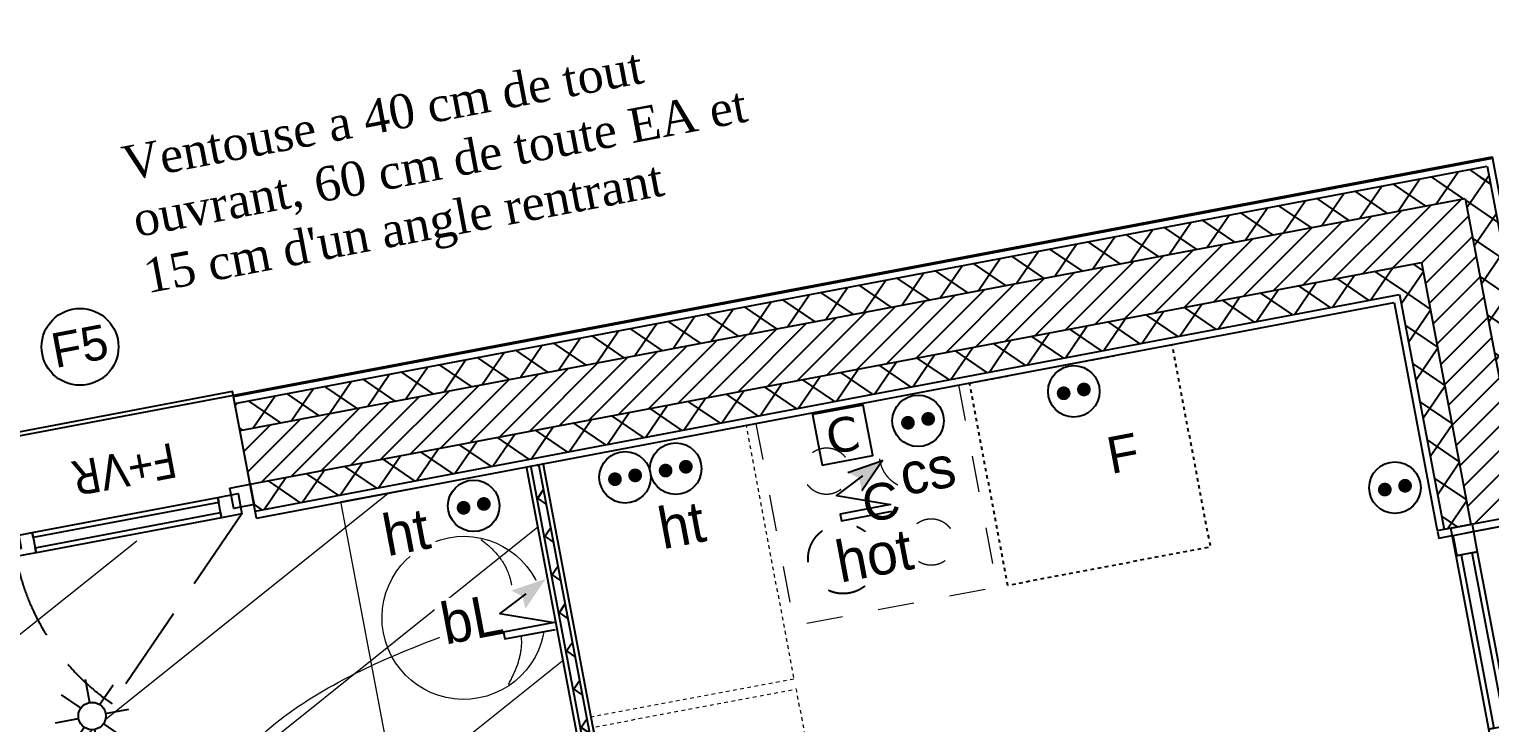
# Model space of a CAD drawing. Header units: centimetres. Extents: x 209280 to 319866, y -365283 to -277503.
# Drawn here: x 224566 to 228820, y -314690 to -312669 of the extents above; entities that cross this region are included whole.
import ezdxf

# ---------------------------------------------------------------- set-up
doc = ezdxf.new("R2010")
doc.units = ezdxf.units.CM
doc.linetypes.add('Style de ligne -1', pattern=[0.41664, 0.20828, -0.20836])
doc.linetypes.add('Style de ligne -2', pattern=[0.694425, 0.48607, -0.208355])
doc.layers.get('0').update_dxf_attribs({"color": 252})
doc.layers.add('3-BAT C-Niveau 1', color=252, linetype='Continuous')
doc.layers.add('prlm-MOD-PB', color=123, linetype='Continuous')
doc.layers.add('prlm-ELEC-CFO', color=1, linetype='Continuous', lineweight=25)
doc.layers.add('prlm-ZEROPLOT', color=254, linetype='Continuous', plot=False)
doc.styles.add('Geneva', font='arial.ttf')
doc.styles.add('Helvetica', font='arial.ttf')
doc.styles.add('Lucida Grande', font='')
doc.styles.add('prlm-elec-cfo', font='comic.ttf', dxfattribs={"height": 12})
doc.styles.get("Standard").update_dxf_attribs({"font": 'isocp.shx', "height": 100})
doc.styles.get('Lucida Grande').set_extended_font_data('Lucida Grande')
pattern_1 = [(45, (89146.82, 134700.79), (-31.2347524, 39.0434405), [])]

# ---------------------------------------------------------------- blocks, each defined once
blk = doc.blocks.new('FENETRE PLAN TYPE 2')
at = {"linetype": 'Style de ligne -2', "ltscale": 50.8}
blk.add_line((4, 16), (51.38, 63.38), dxfattribs=at)
at = {"linetype": 'Continuous', "flags": 128}
for points in [[(0, 14), (6, 14), (6, 8), (0, 8)], [(4, 16), (10, 16), (10, 10), (4, 10)], [(10, 16), (65, 16), (65, 14.5), (10, 14.5)], [(65, 16), (71, 16), (71, 10), (65, 10)], [(69, 14), (75, 14), (75, 8), (69, 8)], [(10, 11.5), (65, 11.5), (65, 10), (10, 10)]]:
    blk.add_lwpolyline(points, close=True, dxfattribs=at)
blk.add_lwpolyline([(0, 9.5), (0, -19.5), (75, -19.5), (75, 9.5)], dxfattribs=at)
at = {"linetype": 'Style de ligne -2', "ltscale": 50.8}
blk.add_arc((4, 16), 67, 360, 45, dxfattribs=at)
at = {"insert": (19.77, 1.99), "char_height": 10.161, "attachment_point": 1, "line_spacing_factor": 0.978845, "style": 'Lucida Grande'}
blk.add_mtext('F+VR ', dxfattribs=at)
blk = doc.blocks.new('Groupe-200-1')
at = {"linetype": 'Continuous'}
blk.add_circle((13575.27, -44829.52), 11.2, dxfattribs=at)
at = {"insert": (13566.16, -44825.83), "char_height": 10.087, "attachment_point": 1, "rotation": 10.7236, "line_spacing_factor": 0.834288, "style": 'Helvetica'}
blk.add_mtext('F5', dxfattribs=at)
blk = doc.blocks.new('FENETRE TYPE 1')
at = {"linetype": 'Style de ligne -1', "ltscale": 50.8}
for p, q in [((48.17, 60.17), (4, 16)), ((84.68, 59.99), (128.67, 16))]:
    blk.add_line(p, q, dxfattribs=at)
at = {"linetype": 'Continuous'}
blk.add_line((0, 16), (0, 14), dxfattribs=at)
at = {"linetype": 'Continuous', "lineweight": 25, "flags": 128}
for points in [[(-2, 18), (0, 18), (0, 14)], [(192, 18), (190, 18), (190, 14)], [(0, 8), (0, -18), (-2, -18)], [(190, 7.7), (190, -18), (192, -18)]]:
    blk.add_lwpolyline(points, dxfattribs=at)
at = {"linetype": 'Continuous', "flags": 128}
for points in [[(-2, 14), (6, 14), (6, 8), (-2, 8)], [(4, 16), (10, 16), (10, 10), (4, 10)], [(10, 16), (60.46, 16), (60.46, 14.5), (10, 14.5)], [(60.46, 16), (66.46, 16), (66.46, 10), (60.46, 10)], [(66.46, 16), (72.46, 16), (72.46, 10), (66.46, 10)], [(72.46, 16), (123.05, 16), (123.05, 14.5), (72.46, 14.5)], [(122.67, 16), (128.67, 16), (128.67, 10), (122.67, 10)], [(126.67, 14), (132.67, 14), (132.67, 7.7), (126.67, 7.7)], [(132.67, 14), (184, 14), (184, 12.5), (132.67, 12.5)], [(184, 14), (192.25, 14), (192.25, 7.7), (184, 7.7)], [(184, 13.7), (190, 13.7), (190, 7.7), (184, 7.7)], [(10, 11.5), (60.46, 11.5), (60.46, 10), (10, 10)], [(72.46, 11.5), (123.05, 11.5), (123.05, 10), (72.46, 10)], [(132.67, 9.2), (184, 9.2), (184, 7.7), (132.67, 7.7)]]:
    blk.add_lwpolyline(points, close=True, dxfattribs=at)
blk.add_lwpolyline([(0, 10), (0, -19), (190, -19), (190, 10)], dxfattribs=at)
at = {"linetype": 'Style de ligne -1', "ltscale": 50.8}
for centre, radius, start, end in [((4, 16), 62.46, 360, 45), ((128.67, 16), 62.21, 136.6392, 180)]:
    blk.add_arc(centre, radius, start, end, dxfattribs=at)
at = {"insert": (50.38, 2.81), "char_height": 10.161, "attachment_point": 1, "line_spacing_factor": 0.978845, "style": 'Lucida Grande'}
blk.add_mtext('F+VR ', dxfattribs=at)
blk = doc.blocks.new('xi.txt-venthor')
at = {"layer": 'prlm-MOD-PB', "color": 30, "insert": (0, 0), "char_height": 10, "width": 189.924, "attachment_point": 1}
blk.add_mtext("\\pxql;{\\fTimes New Roman|b0|i0|c0|p18;Ventouse a 40 cm de tout ouvrant, 60 cm de toute EA et 15 cm d'un angle rentrant}", dxfattribs=at)
blk = doc.blocks.new('xi.HOT')
at = {"layer": 'prlm-ELEC-CFO', "lineweight": 5}
blk.add_hatch(color=0, dxfattribs=at).paths.add_polyline_path([(-3, 6), (-0.1, 3.7), (0, 0), (7.5, 7.5)])
at = {"layer": 'prlm-ELEC-CFO', "color": 0}
for points in [[(-3, 6), (7.5, 7.5), (0, 0)], [(0.95, 4.23), (-7.5, 0), (7.5, -5.5), (-7.5, -5.5), (-7.5, -7.5), (7.5, -7.5)]]:
    blk.add_lwpolyline(points, dxfattribs=at)
blk = doc.blocks.new('xi.PCS')
at = {"color": 0, "lineweight": 5}
blk.add_wipeout([(-7.5, -7.5), (7.5, -7.5), (7.5, 7.5), (-7.5, 7.5)], dxfattribs=at).dxf.layer = 'prlm-ELEC-CFO'
at = {"layer": 'prlm-ELEC-CFO', "color": 0, "linetype": 'ByBlock', "lineweight": 5, "const_width": 2}
for points in [[(-4, 0, 1), (-2, 0, 1)], [(2, 0, 1), (4, 0, 1)]]:
    blk.add_lwpolyline(points, format="xyb", close=True, dxfattribs=at)
at = {"layer": 'prlm-ELEC-CFO', "color": 0, "linetype": 'ByBlock', "lineweight": -2}
blk.add_circle((0, 0), 7.5, dxfattribs=at)
blk = doc.blocks.new('xi.SF32')
at = {"layer": 'prlm-ELEC-CFO', "color": 0, "flags": 128}
blk.add_lwpolyline([(-7.5, -7.5), (7.5, -7.5), (7.5, 7.5), (-7.5, 7.5)], close=True, dxfattribs=at)
at = {"layer": 'prlm-ELEC-CFO', "color": 0, "linetype": 'ByBlock', "insert": (0, 0), "char_height": 10, "width": 11.36, "attachment_point": 5}
blk.add_mtext('{\\fVerdana|b0|i0|c0|p34;C}', dxfattribs=at)
blk = doc.blocks.new('xi.PC')
at = {"color": 0, "lineweight": 5}
blk.add_wipeout([(-7.5, -7.5), (7.5, -7.5), (7.5, 7.5), (-7.5, 7.5)], dxfattribs=at).dxf.layer = 'prlm-ELEC-CFO'
at = {"layer": 'prlm-ELEC-CFO', "color": 0, "linetype": 'ByBlock', "lineweight": 5, "const_width": 2}
for points in [[(-4, 0, 1), (-2, 0, 1)], [(2, 0, 1), (4, 0, 1)]]:
    blk.add_lwpolyline(points, format="xyb", close=True, dxfattribs=at)
at = {"layer": 'prlm-ELEC-CFO', "color": 0, "linetype": 'ByBlock', "lineweight": -2}
blk.add_circle((0, 0), 7.5, dxfattribs=at)
blk = doc.blocks.new('xi.PCHT')
at = {"color": 0, "lineweight": 5}
blk.add_wipeout([(-7.5, -7.5), (7.5, -7.5), (7.5, 7.5), (-7.5, 7.5)], dxfattribs=at).dxf.layer = 'prlm-ELEC-CFO'
at = {"layer": 'prlm-ELEC-CFO', "color": 0, "linetype": 'ByBlock', "lineweight": 5, "const_width": 2}
for points in [[(-4, 0, 1), (-2, 0, 1)], [(2, 0, 1), (4, 0, 1)]]:
    blk.add_lwpolyline(points, format="xyb", close=True, dxfattribs=at)
at = {"layer": 'prlm-ELEC-CFO', "color": 0, "linetype": 'ByBlock', "lineweight": -2}
blk.add_circle((0, 0), 7.5, dxfattribs=at)
blk = doc.blocks.new('xi.SPOT')
at = {"color": 0, "lineweight": 5}
blk.add_wipeout([(-4, 0), (-2.83, -2.83), (0, -4), (2.83, -2.83), (4, 0), (2.83, 2.83), (0, 4), (-2.83, 2.83)], dxfattribs=at).dxf.layer = 'prlm-ELEC-CFO'
at = {"layer": 'prlm-ELEC-CFO', "color": 0, "linetype": 'ByBlock', "lineweight": -2, "flags": 128}
for points in [[(0, 10.88), (0, 4)], [(-7.69, 7.69), (-2.83, 2.83)], [(7.69, 7.69), (2.83, 2.83)], [(-10.88, 0), (-4, 0)], [(4, 0), (10.88, 0)], [(-2.83, -2.83), (-7.69, -7.69)], [(0, -4), (0, -10.88)], [(2.83, -2.83), (7.69, -7.69)]]:
    blk.add_lwpolyline(points, dxfattribs=at)
at = {"layer": 'prlm-ELEC-CFO', "color": 0, "linetype": 'ByBlock', "lineweight": -2}
blk.add_circle((0, 0), 4, dxfattribs=at)
blk = doc.blocks.new('xi.BL')
at = {"color": 0, "lineweight": 5}
blk.add_wipeout([(-7.5, -7.5), (7.5, -7.5), (7.5, 7.5), (-7.5, 7.5)], dxfattribs=at).dxf.layer = 'prlm-ELEC-CFO'
at = {"layer": 'prlm-ELEC-CFO', "lineweight": 5}
blk.add_hatch(color=0, dxfattribs=at).paths.add_polyline_path([(-3, 6), (-0.1, 3.7), (0, 0), (7.5, 7.5)])
at = {"layer": 'prlm-ELEC-CFO', "color": 0}
blk.add_lwpolyline([(0.95, 4.23), (-7.5, 0), (7.5, -5.5), (-7.5, -5.5), (-7.5, -7.5), (7.5, -7.5)], dxfattribs=at)
blk = doc.blocks.new('Groupe-182-1')
at = {"linetype": 'Continuous', "lineweight": 18, "flags": 128}
blk.add_lwpolyline([(13666.08, -44953.23), (13651.25, -44874.62), (13705.3, -44864.43), (13720.13, -44943.04)], close=True, dxfattribs=at)
at = {"linetype": 'Continuous', "lineweight": 18}
for centre, major_axis in [((13687, -44908.47), (23.34, 4.4)), ((13706.49, -44904.7), (-0.28, 1.47)), ((13696.52, -44906.79), (-0.46, 2.46))]:
    blk.add_ellipse(centre, major_axis=major_axis, ratio=1, dxfattribs=at)
blk.add_open_spline([(13692.01, -44885.68), (13699.4, -44890.87), (13702.39, -44906.18), (13704.79, -44919.47), (13699.97, -44927.87)], degree=2, dxfattribs=at)
blk = doc.blocks.new('Groupe-175-1')
at = {"linetype": 'Style de ligne -1', "lineweight": 18, "ltscale": 50.8, "flags": 128}
blk.add_lwpolyline([(13831.17, -44840.62), (13842.4, -44899.56), (13783.46, -44910.8), (13772.23, -44851.86)], close=True, dxfattribs=at)
at = {"linetype": 'Style de ligne -1', "lineweight": 18, "ltscale": 50.8}
for points in [[(13812.56, -44852.5), (13810.31, -44854.05), (13807.97, -44858.98), (13808.41, -44864.41), (13811.53, -44868.89), (13816.48, -44871.21), (13821.93, -44870.75), (13826.43, -44867.65), (13828.77, -44862.72), (13828.33, -44857.29), (13825.21, -44852.81), (13820.27, -44850.49), (13814.81, -44850.94), (13812.56, -44852.5)], [(13796.6, -44871.29), (13798.1, -44870.26), (13799.66, -44866.97), (13799.36, -44863.35), (13797.28, -44860.37), (13793.98, -44858.82), (13790.35, -44859.12), (13787.35, -44861.19), (13785.79, -44864.48), (13786.08, -44868.1), (13788.16, -44871.08), (13791.46, -44872.63), (13795.1, -44872.33), (13796.6, -44871.29)], [(13819.35, -44880.8), (13817.85, -44881.84), (13816.29, -44885.13), (13816.59, -44888.75), (13818.66, -44891.73), (13821.96, -44893.28), (13825.6, -44892.98), (13828.6, -44890.9), (13830.16, -44887.62), (13829.86, -44884), (13827.79, -44881.01), (13824.49, -44879.47), (13820.85, -44879.77), (13819.35, -44880.8)]]:
    blk.add_open_spline(points, degree=2, dxfattribs=at)
at = {"linetype": 'Style de ligne -1', "ltscale": 50.8}
blk.add_open_spline([(13803.39, -44899.6), (13805.64, -44898.05), (13807.98, -44893.12), (13807.53, -44887.69), (13804.42, -44883.21), (13799.47, -44880.89), (13794.01, -44881.34), (13789.51, -44884.45), (13787.17, -44889.38), (13787.62, -44894.81), (13790.73, -44899.29), (13795.68, -44901.61), (13801.14, -44901.15), (13803.39, -44899.6)], degree=2, dxfattribs=at)
blk = doc.blocks.new('Groupe-176-1')
blk.add_blockref('Groupe-175-1', (0, 0))
at = {"insert": (13807.54, -44869.34), "char_height": 10.66, "attachment_point": 2, "rotation": 10.7663, "line_spacing_factor": 1.060906, "style": 'Geneva'}
blk.add_mtext('C', dxfattribs=at)

msp = doc.modelspace()

# ---------------------------------------------------------------- hatches: boundary and pattern name
at = {"linetype": 'Continuous'}
h = msp.add_hatch(dxfattribs=at)
h.set_pattern_fill('02_ISOLANT', color=256, scale=10, angle=100.723595, style=0, pattern_type=2)
h.set_pattern_definition([(145.723595, (88960.93, 134700.79), (-45.054865, -66.106423), []), (235.723595, (88960.93, 134700.79), (-66.106423, 45.054865), [])])
h.paths.add_polyline_path([(226359.874, -315700.601), (226383.455, -315696.135), (226050.07, -313935.716), (226026.489, -313940.182)])
at = {"layer": '3-BAT C-Niveau 1', "linetype": 'Continuous'}
h = msp.add_hatch(dxfattribs=at)
h.set_pattern_fill('02_ISOLANT', color=256, scale=10, angle=10.723595, style=0, pattern_type=2)
h.set_pattern_definition([(55.723595, (88960.93, 134700.79), (-66.106423, 45.054865), []), (145.723595, (88960.93, 134700.79), (45.054865, 66.106423), [])])
h.paths.add_polyline_path([(225164.741, -313759.075), (225179.626, -313837.677), (228748.538, -313161.802), (228812.255, -313068.314)])
h = msp.add_hatch(dxfattribs=at)
h.set_pattern_fill('02_ISOLANT', color=256, scale=10, angle=-79.276405, style=0, pattern_type=2)
h.set_pattern_definition([(325.723595, (88960.93, 134700.79), (45.054865, 66.106423), []), (55.723595, (88960.93, 134700.79), (66.106423, -45.054865), [])])
h.paths.add_polyline_path([(228812.255, -313068.314), (228748.538, -313161.802), (228922.693, -314081.413), (229001.296, -314066.528)])
h = msp.add_hatch(dxfattribs=at)
h.set_pattern_fill('MURS MACONNERIE-2', color=256, scale=10, style=0, pattern_type=2)
h.set_pattern_definition(pattern_1)
h.paths.add_polyline_path([(225179.626, -313837.677), (225209.398, -313994.883), (228621.104, -313348.779), (228748.538, -313161.802)])
h = msp.add_hatch(dxfattribs=at)
h.set_pattern_fill('MURS MACONNERIE-2', color=256, scale=10, style=0, pattern_type=2)
h.set_pattern_definition(pattern_1)
h.paths.add_polyline_path([(228748.538, -313161.802), (228621.104, -313348.779), (228765.487, -314111.185), (228922.693, -314081.413)])
h = msp.add_hatch(dxfattribs=at)
h.set_pattern_fill('02_ISOLANT', color=256, scale=10, angle=10.723595, style=0, pattern_type=2)
h.set_pattern_definition([(55.723595, (88960.93, 134700.79), (-66.106423, 45.054865), []), (145.723595, (88960.93, 134700.79), (45.054865, 66.106423), [])])
h.paths.add_polyline_path([(225209.398, -313994.883), (225224.283, -314073.486), (228557.387, -313442.268), (228621.104, -313348.779)])
h = msp.add_hatch(dxfattribs=at)
h.set_pattern_fill('02_ISOLANT', color=256, scale=10, angle=-79.276405, style=0, pattern_type=2)
h.set_pattern_definition([(325.723595, (88960.93, 134700.79), (45.054865, 66.106423), []), (55.723595, (88960.93, 134700.79), (66.106423, -45.054865), [])])
h.paths.add_polyline_path([(228621.104, -313348.779), (228557.387, -313442.268), (228686.884, -314126.07), (228765.487, -314111.185)])
at = {"layer": '3-BAT C-Niveau 1', "linetype": 'Continuous', "lineweight": 18}
h = msp.add_hatch(dxfattribs=at)
h.set_pattern_fill('BA 13', color=256, scale=10, style=0, pattern_type=2)
h.set_pattern_definition([(218.65981, (88960.93, 134700.8), (-199.24783, 287.75041), [])])
h.paths.add_polyline_path([(223758.248, -314370.055), (224265.116, -316983.96), (225636.671, -316724.252), (225441.04, -315753.737), (226324.994, -315586.284), (226014.034, -313944.28), (223758.507, -314371.423)])

# ---------------------------------------------------------------- linework, layer by layer
at = {"linetype": 'Continuous'}
for p, q in [((226347.101, -315703.02), (226013.716, -313942.6)), ((226359.874, -315700.601), (226026.489, -313940.182)), ((226359.874, -315700.601), (226026.489, -313940.182)), ((226383.455, -315696.135), (226050.07, -313935.716)), ((226383.455, -315696.135), (226050.07, -313935.716))]:
    msp.add_line(p, q, dxfattribs=at)
at = {"linetype": 'Continuous', "lineweight": 25}
for p, q in [((226347.101, -315703.02), (226013.716, -313942.6)), ((226396.228, -315693.716), (226062.843, -313933.297))]:
    msp.add_line(p, q, dxfattribs=at)
at = {"linetype": 'Style de ligne -1', "ltscale": 50.8, "flags": 128}
msp.add_lwpolyline([(227304.622, -313700.075), (227894.076, -313588.073), (228006.078, -314177.527), (227416.624, -314289.529)], close=True, dxfattribs=at)
at = {"linetype": 'Style de ligne -1', "lineweight": 18, "ltscale": 50.8, "flags": 128}
for points in [[(226792.72, -314562.081), (226203.066, -314673.022), (226064.076, -313934.293), (226653.731, -313823.352)], [(226910.496, -315180.721), (226320.888, -315291.907), (226209.702, -314702.299), (226799.31, -314591.113)]]:
    msp.add_lwpolyline(points, close=True, dxfattribs=at)
at = {"layer": '3-BAT C-Niveau 1', "linetype": 'Continuous'}
for p, q in [((225161.019, -313739.424), (228828.185, -313044.942)), ((225164.741, -313759.075), (228812.255, -313068.314)), ((228812.255, -313068.314), (229001.296, -314066.528)), ((225179.626, -313837.677), (228748.538, -313161.802)), ((228748.538, -313161.802), (228922.693, -314081.413)), ((225224.283, -314073.486), (228557.387, -313442.268)), ((225228.005, -314093.137), (228541.457, -313465.64)), ((228541.457, -313465.64), (228667.233, -314129.792)), ((228557.387, -313442.268), (228686.884, -314126.07))]:
    msp.add_line(p, q, dxfattribs=at)
at = {"layer": '3-BAT C-Niveau 1', "linetype": 'Continuous', "lineweight": 25}
for p, q in [((225161.019, -313739.424), (228828.185, -313044.942)), ((225179.626, -313837.677), (228748.538, -313161.802)), ((228748.538, -313161.802), (228922.693, -314081.413)), ((225209.398, -313994.883), (228621.104, -313348.779)), ((228621.104, -313348.779), (228765.487, -314111.185)), ((225228.005, -314093.137), (228541.457, -313465.64)), ((228541.457, -313465.64), (228667.233, -314129.792)), ((225228.005, -314093.137), (225161.019, -313739.424)), ((228667.233, -314129.792), (229020.946, -314062.806))]:
    msp.add_line(p, q, dxfattribs=at)
at = {"layer": 'prlm-ELEC-CFO', "lineweight": 13}
msp.add_spline([(224156.549, -315952.338), (224503.091, -316308.299), (225252.718, -316218.219), (225127.88, -314884.283), (225511.473, -314548.232), (225987.389, -314362.319)], degree=3, dxfattribs=at)
at = {"layer": 'prlm-ZEROPLOT'}
msp.add_lwpolyline([(221857.928, -314360.778), (228827.572, -313040.877), (229422.236, -316180.958), (222452.592, -317500.86)], close=True, dxfattribs=at)

# ---------------------------------------------------------------- block references
at = {"xscale": 10, "yscale": 10, "zscale": 10}
for name in ['Groupe-176-1', 'Groupe-182-1']:
    msp.add_blockref(name, (88960.928, 134700.79), dxfattribs=at)
at = {"layer": '3-BAT C-Niveau 1', "xscale": 10, "yscale": 10, "zscale": 10}
msp.add_blockref('Groupe-200-1', (88960.928, 134700.79), dxfattribs=at)
for name, p, rotation in [('FENETRE PLAN TYPE 2', (225194.512, -313916.28), 190.7235947438872), ('FENETRE TYPE 1', (229201.812, -315985.225), 100.7235947438874)]:
    msp.add_blockref(name, p, dxfattribs=dict(at, rotation=rotation))
at = {"layer": 'prlm-ELEC-CFO', "xscale": 10, "yscale": 10, "zscale": 10, "rotation": 10.72360141139323}
msp.add_blockref('xi.SF32', (226935.097, -313851.608), dxfattribs=at)
at = {"layer": 'prlm-MOD-PB', "ltscale": 50, "xscale": 10, "yscale": 10, "zscale": 10, "rotation": 10.72360141139323}
msp.add_blockref('xi.txt-venthor', (224829.28, -313012.647), dxfattribs=at)

# ---------------------------------------------------------------- texts
at = {"insert": (227741.554, -313851.861), "char_height": 106.57, "attachment_point": 2, "rotation": 10.733045, "line_spacing_factor": 1.060906, "style": 'Geneva'}
msp.add_mtext('F', dxfattribs=at)

# ---------------------------------------------------------------- next in the draw order: block references
at = {"layer": 'prlm-ELEC-CFO', "xscale": 10, "yscale": 10, "zscale": 10, "rotation": 10.72360141139323}
for name, p in [('xi.PC', (227608.425, -313724.094)), ('xi.PC', (228543.895, -314004.658)), ('xi.SPOT', (224748.701, -314669.819))]:
    msp.add_blockref(name, p, dxfattribs=at)

# ---------------------------------------------------------------- next in the draw order: texts
at = {"layer": 'prlm-ELEC-CFO', "lineweight": 20, "char_height": 120, "attachment_point": 5, "rotation": 10.723601, "line_spacing_factor": 0.8, "style": 'prlm-elec-cfo', "bg_fill": 3, "box_fill_scale": 1.1, "bg_fill_color": 256, "bg_fill_transparency": 0}
for s, insert in [('ht', (226465.97, -314113.559)), ('ht', (225663.415, -314134.099)), ('hot', (227026.906, -314202.851)), ('bL', (225854.637, -314387.376))]:
    msp.add_mtext(s, dxfattribs=dict(at, insert=insert))

# ---------------------------------------------------------------- next in the draw order: block references
at = {"layer": 'prlm-ELEC-CFO', "xscale": 10, "yscale": 10, "zscale": 10, "rotation": 10.72360141139323}
for name, p in [('xi.PCHT', (226448.923, -313949.298)), ('xi.HOT', (226991.043, -314013.484)), ('xi.PCHT', (225860.451, -314057.69)), ('xi.BL', (226010.671, -314357.721))]:
    msp.add_blockref(name, p, dxfattribs=at)

# ---------------------------------------------------------------- next in the draw order: block references
msp.add_blockref('xi.PCHT', (226301.315, -313974.442), dxfattribs=at)

# ---------------------------------------------------------------- next in the draw order: texts
at = {"layer": 'prlm-ELEC-CFO', "lineweight": 20, "insert": (227182.266, -313954.868), "char_height": 120, "attachment_point": 5, "rotation": 10.723601, "line_spacing_factor": 0.8, "style": 'prlm-elec-cfo', "bg_fill": 3, "box_fill_scale": 1.1, "bg_fill_color": 256, "bg_fill_transparency": 0}
msp.add_mtext('cs', dxfattribs=at)

# ---------------------------------------------------------------- next in the draw order: block references
at = {"layer": 'prlm-ELEC-CFO', "xscale": 10, "yscale": 10, "zscale": 10, "rotation": 10.72360141139323}
msp.add_blockref('xi.PCS', (227154.83, -313809.995), dxfattribs=at)

doc.saveas('drawing.dxf')
